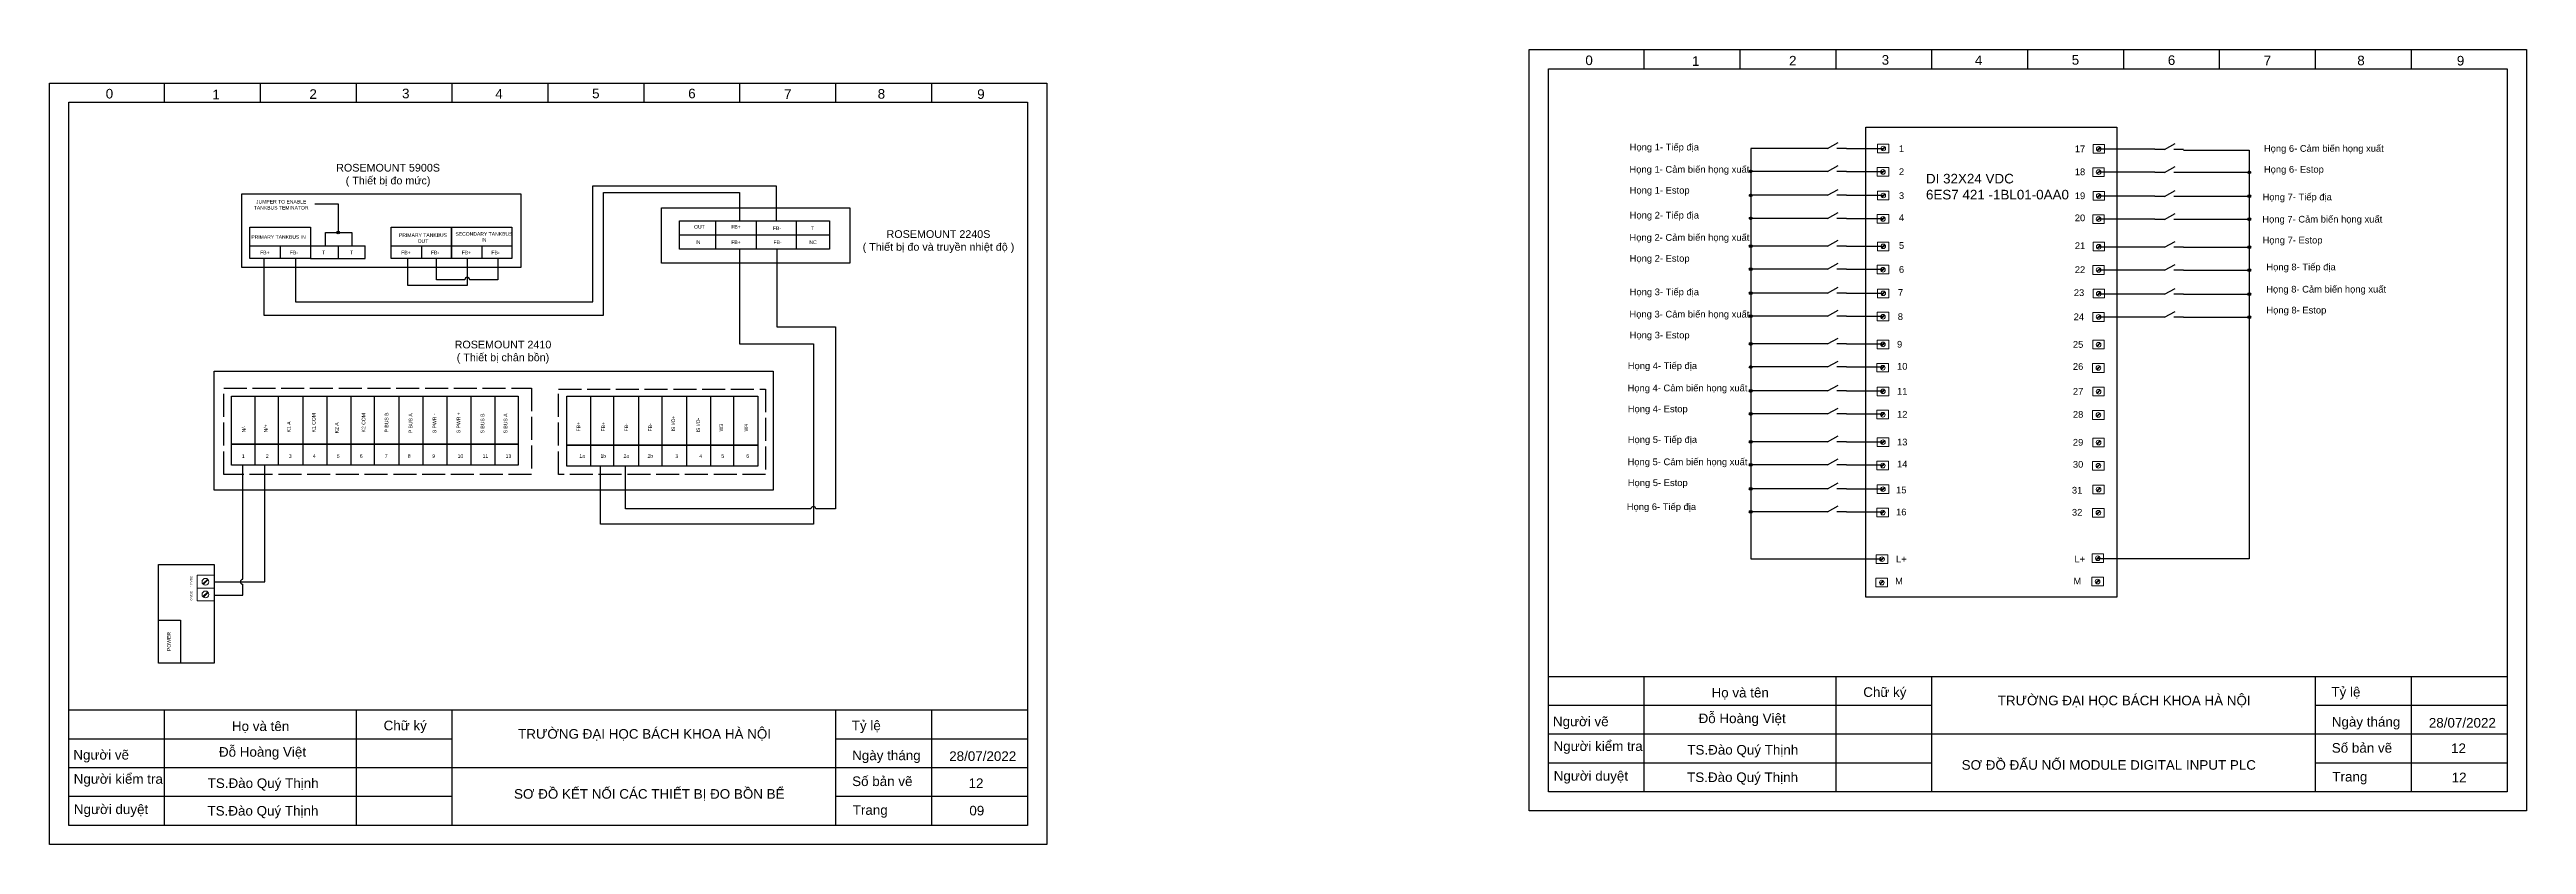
# Model space of a CAD drawing. Header units: inches. Extents: x 1923212 to 1925881, y 1073103 to 1074593.
# Drawn here: x 1924589 to 1925881, y 1073103 to 1073517 of the extents above; entities that cross this region are included whole.
import ezdxf
from ezdxf.enums import TextEntityAlignment as Align

# ---------------------------------------------------------------- set-up
doc = ezdxf.new("R2010")
doc.units = ezdxf.units.IN
doc.header["$MEASUREMENT"] = 0
doc.linetypes.add('ACAD_ISO02W100', pattern=[15, 12, -3])
doc.linetypes.add('CONTINOUS', pattern=[0])
for name, color, linetype, lineweight in [('11', 7, 'CONTINOUS', 5), ('Net chu', 240, 'Continuous', 25), ('Net gach', 7, 'ACAD_ISO02W100', 25), ('Net vien', 5, 'Continuous', 25), ('P', 250, 'Continuous', 9)]:
    doc.layers.add(name, color=color, linetype=linetype, lineweight=lineweight)
doc.layers.add('SYMS', color=7, linetype='Continuous')
doc.layers.add('YEL_14_THHN', color=2, linetype='Continuous')
doc.styles.get("Standard").update_dxf_attribs({"font": 'arial.ttf'})
doc.styles.add('WD_IEC', font='ISOCP2.shx', dxfattribs={"width": 0.9, "height": 4})

# ---------------------------------------------------------------- blocks, each defined once
blk = doc.blocks.new('WDDOT')
for radius in [0.72, 0.449, 0.223]:
    blk.add_circle((0, 0), radius)
blk = doc.blocks.new('VCR21')
for p, q in [((0, -2.5), (-3.1, 3.1)), ((0, 7.5), (0, 2.5)), ((0, -2.5), (0, -7.5))]:
    blk.add_line(p, q)
at = {"style": 'WD_IEC'}
for tag, p in [('TAG2', (-5.2, 0.8)), ('INST', (-5.2, 6.8)), ('LOC', (-5.2, 3.8)), ('DESC2', (-5.2, -9.7)), ('DESC3', (-5.2, -12.7)), ('DESC1', (-5.2, -6.7)), ('XREF', (-5.2, -3.8))]:
    blk.add_attdef(tag, text='', height=2.5, dxfattribs=at).set_placement(p, align=Align.RIGHT)
blk.add_attdef('TERM01', text='', height=2, rotation=90, dxfattribs=at).set_placement((-1, 7.5), align=Align.RIGHT)
blk.add_attdef('TERM02', (-1, -7.5), '', height=2, rotation=90, dxfattribs=at)
at = {"style": 'WD_IEC', "flags": 1}
for tag, p, height in [('X4LINK', (-2.8, 0), 0.32), ('X1LINK', (-0.5, 0), 0.32), ('X2TERM01', (0, 7.5), 0.32), ('X8TERM02', (0, -7.5), 0.32), ('CONTACT', (4, -3.5), 1), ('FAMILY', (4, -5), 1), ('COMMON', (5.2, -4.8), 1)]:
    blk.add_attdef(tag, p, '', height=height, dxfattribs=at)

msp = doc.modelspace()

# ---------------------------------------------------------------- linework, layer by layer
for p, q in [((1924727.5, 1073437), (1924739.7, 1073437)), ((1924739.7, 1073437), (1924739.7, 1073422)), ((1924733.1, 1073415), (1924733.1, 1073422)), ((1924733.1, 1073422), (1924746.8, 1073422)), ((1924746.8, 1073422), (1924746.8, 1073415)), ((1924917.7, 1073420.8), (1924995.8, 1073420.8)), ((1924936.4, 1073428.1), (1924936.4, 1073413.4)), ((1924957.7, 1073428.1), (1924957.7, 1073413.4)), ((1924978.5, 1073428.1), (1924978.5, 1073413.4)), ((1924693.7, 1073415), (1924725.2, 1073415)), ((1924693.7, 1073415), (1924725.2, 1073415)), ((1924709.5, 1073415), (1924709.5, 1073408.4)), ((1924709.5, 1073415), (1924709.5, 1073408.4)), ((1924725.2, 1073415), (1924753.8, 1073415)), ((1924725.2, 1073408.4), (1924753.8, 1073408.4)), ((1924739.7, 1073415), (1924739.7, 1073408.4)), ((1924753.8, 1073408.4), (1924753.8, 1073415)), ((1924767.4, 1073415), (1924798.8, 1073415)), ((1924783.1, 1073415), (1924783.1, 1073408.4)), ((1924798.8, 1073415), (1924830.3, 1073415)), ((1924814.6, 1073415), (1924814.6, 1073408.4)), ((1924696.5, 1073300.7), (1924696.5, 1073336.7)), ((1924708.5, 1073300.7), (1924708.5, 1073336.7)), ((1924721.5, 1073300.7), (1924721.5, 1073336.7)), ((1924734, 1073300.7), (1924734, 1073336.7)), ((1924746.5, 1073300.7), (1924746.5, 1073336.7)), ((1924758.7, 1073300.7), (1924758.7, 1073336.7)), ((1924771.5, 1073300.7), (1924771.5, 1073336.7)), ((1924784, 1073300.7), (1924784, 1073336.7)), ((1924796.5, 1073300.7), (1924796.5, 1073336.7)), ((1924809, 1073300.7), (1924809, 1073336.7)), ((1924821.5, 1073300.7), (1924821.5, 1073336.7)), ((1924871.5, 1073300.2), (1924871.5, 1073336.7)), ((1924883.5, 1073300.2), (1924883.5, 1073336.7)), ((1924896.5, 1073300.2), (1924896.5, 1073336.7)), ((1924908.7, 1073300.2), (1924908.7, 1073336.7)), ((1924921.5, 1073300.2), (1924921.5, 1073336.7)), ((1924934, 1073300.2), (1924934, 1073336.7)), ((1924946, 1073300.2), (1924946, 1073336.7)), ((1924646, 1073219.9), (1924646, 1073219.9)), ((1924646, 1073219.9), (1924657.5, 1073219.9)), ((1924657.5, 1073219.9), (1924657.5, 1073197.4))]:
    msp.add_line(p, q)
for points in [[(1925536.2, 1073476.9), (1925667.2, 1073476.9), (1925667.2, 1073231.9), (1925536.2, 1073231.9)], [(1924689.5, 1073442.2), (1924835, 1073442.2), (1924835, 1073403.7), (1924689.5, 1073403.7)], [(1924908.3, 1073434.8), (1925006.5, 1073434.8), (1925006.5, 1073406.1), (1924908.3, 1073406.1)], [(1924693.7, 1073424.8), (1924725.2, 1073424.8), (1924725.2, 1073408.4), (1924693.7, 1073408.4)], [(1924693.7, 1073424.8), (1924725.2, 1073424.8), (1924725.2, 1073408.4), (1924693.7, 1073408.4)], [(1924767.4, 1073424.8), (1924798.8, 1073424.8), (1924798.8, 1073408.4), (1924767.4, 1073408.4)], [(1924798.8, 1073424.8), (1924830.3, 1073424.8), (1924830.3, 1073408.4), (1924798.8, 1073408.4)], [(1924917.7, 1073428.1), (1924995.8, 1073428.1), (1924995.8, 1073413.4), (1924917.7, 1073413.4)], [(1924675, 1073349.7), (1924966.5, 1073349.7), (1924966.5, 1073287.7), (1924675, 1073287.7)], [(1924684, 1073336.7), (1924833.5, 1073336.7), (1924833.5, 1073311.7), (1924684, 1073311.7)], [(1924859, 1073336.7), (1924958.5, 1073336.7), (1924958.5, 1073311.2), (1924859, 1073311.2)], [(1924684, 1073311.7), (1924833.5, 1073311.7), (1924833.5, 1073300.7), (1924684, 1073300.7)], [(1924859, 1073311.2), (1924958.5, 1073311.2), (1924958.5, 1073300.2), (1924859, 1073300.2)], [(1924646, 1073248.9), (1924675, 1073248.9), (1924675, 1073197.4), (1924646, 1073197.4)]]:
    msp.add_lwpolyline(points, close=True)
at = {"layer": '11', "linetype": 'Continuous'}
for points in [[(1925548.3, 1073468), (1925548.3, 1073463.5), (1925542.3, 1073463.5), (1925542.3, 1073468)], [(1925660.7, 1073467.9), (1925660.7, 1073463.4), (1925654.7, 1073463.4), (1925654.7, 1073467.9)], [(1925548.2, 1073455.9), (1925548.2, 1073451.4), (1925542.2, 1073451.4), (1925542.2, 1073455.9)], [(1925660.6, 1073455.8), (1925660.6, 1073451.2), (1925654.6, 1073451.2), (1925654.6, 1073455.8)], [(1925548.3, 1073443.5), (1925548.3, 1073439), (1925542.3, 1073439), (1925542.3, 1073443.5)], [(1925660.7, 1073443.4), (1925660.7, 1073438.9), (1925654.7, 1073438.9), (1925654.7, 1073443.4)], [(1925548.2, 1073431.4), (1925548.2, 1073426.9), (1925542.2, 1073426.9), (1925542.2, 1073431.4)], [(1925660.6, 1073431.3), (1925660.6, 1073426.7), (1925654.6, 1073426.7), (1925654.6, 1073431.3)], [(1925548.3, 1073417), (1925548.3, 1073412.5), (1925542.3, 1073412.5), (1925542.3, 1073417)], [(1925660.7, 1073416.9), (1925660.7, 1073412.4), (1925654.7, 1073412.4), (1925654.7, 1073416.9)], [(1925548.2, 1073404.9), (1925548.2, 1073400.4), (1925542.2, 1073400.4), (1925542.2, 1073404.9)], [(1925660.6, 1073404.8), (1925660.6, 1073400.2), (1925654.6, 1073400.2), (1925654.6, 1073404.8)], [(1925548.3, 1073392.5), (1925548.3, 1073388), (1925542.3, 1073388), (1925542.3, 1073392.5)], [(1925660.7, 1073392.4), (1925660.7, 1073387.9), (1925654.7, 1073387.9), (1925654.7, 1073392.4)], [(1925548.2, 1073380.4), (1925548.2, 1073375.9), (1925542.2, 1073375.9), (1925542.2, 1073380.4)], [(1925660.6, 1073380.3), (1925660.6, 1073375.7), (1925654.6, 1073375.7), (1925654.6, 1073380.3)], [(1925548.2, 1073365.9), (1925548.2, 1073361.4), (1925542.2, 1073361.4), (1925542.2, 1073365.9)], [(1925660.6, 1073365.8), (1925660.6, 1073361.3), (1925654.6, 1073361.3), (1925654.6, 1073365.8)], [(1925548.1, 1073353.8), (1925548.1, 1073349.3), (1925542, 1073349.3), (1925542, 1073353.8)], [(1925660.5, 1073353.7), (1925660.5, 1073349.1), (1925654.4, 1073349.1), (1925654.4, 1073353.7)], [(1925548.2, 1073341.4), (1925548.2, 1073336.9), (1925542.2, 1073336.9), (1925542.2, 1073341.4)], [(1925660.6, 1073341.3), (1925660.6, 1073336.8), (1925654.6, 1073336.8), (1925654.6, 1073341.3)], [(1925548.1, 1073329.3), (1925548.1, 1073324.8), (1925542, 1073324.8), (1925542, 1073329.3)], [(1925660.5, 1073329.2), (1925660.5, 1073324.6), (1925654.4, 1073324.6), (1925654.4, 1073329.2)], [(1925548.2, 1073314.9), (1925548.2, 1073310.4), (1925542.2, 1073310.4), (1925542.2, 1073314.9)], [(1925660.6, 1073314.8), (1925660.6, 1073310.3), (1925654.6, 1073310.3), (1925654.6, 1073314.8)], [(1925548.1, 1073302.8), (1925548.1, 1073298.3), (1925542, 1073298.3), (1925542, 1073302.8)], [(1925660.5, 1073302.7), (1925660.5, 1073298.1), (1925654.4, 1073298.1), (1925654.4, 1073302.7)], [(1925548.2, 1073290.4), (1925548.2, 1073285.9), (1925542.2, 1073285.9), (1925542.2, 1073290.4)], [(1925660.6, 1073290.3), (1925660.6, 1073285.8), (1925654.6, 1073285.8), (1925654.6, 1073290.3)], [(1925548.1, 1073278.3), (1925548.1, 1073273.8), (1925542, 1073273.8), (1925542, 1073278.3)], [(1925660.5, 1073278.2), (1925660.5, 1073273.6), (1925654.4, 1073273.6), (1925654.4, 1073278.2)], [(1925547.7, 1073253.9), (1925547.7, 1073249.4), (1925541.7, 1073249.4), (1925541.7, 1073253.9)], [(1925660.2, 1073254.4), (1925660.2, 1073249.9), (1925654.2, 1073249.9), (1925654.2, 1073254.4)], [(1924675, 1073243.3), (1924675, 1073236.6), (1924666.1, 1073236.6), (1924666.1, 1073243.3)], [(1925547.6, 1073241.8), (1925547.6, 1073237.3), (1925541.5, 1073237.3), (1925541.5, 1073241.8)], [(1925660.1, 1073242.3), (1925660.1, 1073237.8), (1925654, 1073237.8), (1925654, 1073242.3)], [(1924675, 1073236.6), (1924675, 1073229.9), (1924666.1, 1073229.9), (1924666.1, 1073236.6)]]:
    msp.add_lwpolyline(points, close=True, dxfattribs=at)
at = {"layer": 'Net gach'}
for points in [[(1924680, 1073340.9), (1924840.5, 1073340.9), (1924840.5, 1073295.9), (1924680, 1073295.9)], [(1924854.5, 1073340.4), (1924962.5, 1073340.4), (1924962.5, 1073295.9), (1924854.5, 1073295.9)]]:
    msp.add_lwpolyline(points, close=True, dxfattribs=at)
at = {"layer": 'Net vien'}
for p, q in [((1925420.7, 1073507.4), (1925420.7, 1073517.4)), ((1925470.7, 1073507.4), (1925470.7, 1073517.4)), ((1925520.7, 1073507.4), (1925520.7, 1073517.4)), ((1925570.7, 1073507.4), (1925570.7, 1073517.4)), ((1925620.7, 1073507.4), (1925620.7, 1073517.4)), ((1925670.7, 1073507.4), (1925670.7, 1073517.4)), ((1925720.7, 1073507.4), (1925720.7, 1073517.4)), ((1925770.7, 1073507.4), (1925770.7, 1073517.4)), ((1925770.7, 1073507.4), (1925770.7, 1073517.4)), ((1925770.7, 1073507.4), (1925770.7, 1073517.4)), ((1925770.7, 1073507.4), (1925770.7, 1073517.4)), ((1925770.7, 1073507.4), (1925770.7, 1073517.4)), ((1925770.7, 1073507.4), (1925770.7, 1073517.4)), ((1925770.7, 1073507.4), (1925770.7, 1073517.4)), ((1925770.7, 1073507.4), (1925770.7, 1073517.4)), ((1925820.7, 1073507.4), (1925820.7, 1073517.4)), ((1924649.2, 1073489.9), (1924649.2, 1073499.9)), ((1924699.2, 1073489.9), (1924699.2, 1073499.9)), ((1924749.2, 1073489.9), (1924749.2, 1073499.9)), ((1924799.2, 1073489.9), (1924799.2, 1073499.9)), ((1924849.2, 1073489.9), (1924849.2, 1073499.9)), ((1924899.2, 1073489.9), (1924899.2, 1073499.9)), ((1924949.2, 1073489.9), (1924949.2, 1073499.9)), ((1924999.2, 1073489.9), (1924999.2, 1073499.9)), ((1924999.2, 1073489.9), (1924999.2, 1073499.9)), ((1924999.2, 1073489.9), (1924999.2, 1073499.9)), ((1924999.2, 1073489.9), (1924999.2, 1073499.9)), ((1924999.2, 1073489.9), (1924999.2, 1073499.9)), ((1924999.2, 1073489.9), (1924999.2, 1073499.9)), ((1924999.2, 1073489.9), (1924999.2, 1073499.9)), ((1924999.2, 1073489.9), (1924999.2, 1073499.9)), ((1925049.2, 1073489.9), (1925049.2, 1073499.9)), ((1925370.7, 1073130.4), (1925370.7, 1073507.4)), ((1925370.7, 1073507.4), (1925870.7, 1073507.4)), ((1925870.7, 1073507.4), (1925870.7, 1073130.4)), ((1924599.2, 1073112.9), (1924599.2, 1073489.9)), ((1924599.2, 1073489.9), (1925099.2, 1073489.9)), ((1925099.2, 1073489.9), (1925099.2, 1073112.9)), ((1925870.7, 1073190.4), (1925370.7, 1073190.4)), ((1925420.7, 1073130.4), (1925420.7, 1073190.4)), ((1925520.7, 1073130.4), (1925520.7, 1073190.4)), ((1925570.7, 1073130.4), (1925570.7, 1073190.4)), ((1925770.7, 1073130.4), (1925770.7, 1073190.4)), ((1925820.7, 1073130.4), (1925820.7, 1073190.4)), ((1925570.7, 1073175.4), (1925370.7, 1073175.4)), ((1925870.7, 1073175.4), (1925770.7, 1073175.4)), ((1925099.2, 1073172.9), (1924599.2, 1073172.9)), ((1924649.2, 1073112.9), (1924649.2, 1073172.9)), ((1924749.2, 1073112.9), (1924749.2, 1073172.9)), ((1924799.2, 1073112.9), (1924799.2, 1073172.9)), ((1924999.2, 1073112.9), (1924999.2, 1073172.9)), ((1925049.2, 1073112.9), (1925049.2, 1073172.9)), ((1924799.2, 1073157.9), (1924599.2, 1073157.9)), ((1925099.2, 1073157.9), (1924999.2, 1073157.9)), ((1925870.7, 1073160.4), (1925370.7, 1073160.4)), ((1925099.2, 1073142.9), (1924599.2, 1073142.9)), ((1925570.7, 1073145.4), (1925370.7, 1073145.4)), ((1925870.7, 1073145.4), (1925770.7, 1073145.4)), ((1924799.2, 1073127.9), (1924599.2, 1073127.9)), ((1925099.2, 1073127.9), (1924999.2, 1073127.9)), ((1925870.7, 1073130.4), (1925370.7, 1073130.4)), ((1925870.7, 1073130.4), (1925370.7, 1073130.4)), ((1925099.2, 1073112.9), (1924599.2, 1073112.9)), ((1925099.2, 1073112.9), (1924599.2, 1073112.9))]:
    msp.add_line(p, q, dxfattribs=at)
for points in [[(1925360.7, 1073120.4), (1925360.7, 1073517.4), (1925880.7, 1073517.4), (1925880.7, 1073120.4), (1925360.7, 1073120.4)], [(1924589.2, 1073102.9), (1924589.2, 1073499.9), (1925109.2, 1073499.9), (1925109.2, 1073102.9), (1924589.2, 1073102.9)]]:
    msp.add_lwpolyline(points, close=True, dxfattribs=at)
at = {"layer": 'P', "color": 0, "linetype": 'Continuous'}
for points in [[(1925546.1, 1073466.7), (1925544.4, 1073465)], [(1925544.6, 1073464.8), (1925546.3, 1073466.5)], [(1925658.5, 1073466.6), (1925656.8, 1073464.9)], [(1925657, 1073464.7), (1925658.7, 1073466.4)], [(1925545.9, 1073454.6), (1925544.2, 1073452.9)], [(1925544.4, 1073452.7), (1925546.1, 1073454.4)], [(1925658.4, 1073454.4), (1925656.7, 1073452.7)], [(1925656.8, 1073452.6), (1925658.5, 1073454.3)], [(1925546.1, 1073442.2), (1925544.4, 1073440.5)], [(1925544.6, 1073440.3), (1925546.3, 1073442)], [(1925658.5, 1073442.1), (1925656.8, 1073440.4)], [(1925657, 1073440.2), (1925658.7, 1073441.9)], [(1925545.9, 1073430.1), (1925544.2, 1073428.4)], [(1925544.4, 1073428.2), (1925546.1, 1073429.9)], [(1925658.4, 1073429.9), (1925656.7, 1073428.2)], [(1925656.8, 1073428.1), (1925658.5, 1073429.8)], [(1925546.1, 1073415.7), (1925544.4, 1073414)], [(1925544.6, 1073413.8), (1925546.3, 1073415.5)], [(1925658.5, 1073415.6), (1925656.8, 1073413.9)], [(1925657, 1073413.7), (1925658.7, 1073415.4)], [(1925545.9, 1073403.6), (1925544.2, 1073401.9)], [(1925544.4, 1073401.7), (1925546.1, 1073403.4)], [(1925658.4, 1073403.4), (1925656.7, 1073401.7)], [(1925656.8, 1073401.6), (1925658.5, 1073403.3)], [(1925546.1, 1073391.2), (1925544.4, 1073389.5)], [(1925544.6, 1073389.3), (1925546.3, 1073391)], [(1925658.5, 1073391.1), (1925656.8, 1073389.4)], [(1925657, 1073389.2), (1925658.7, 1073390.9)], [(1925545.9, 1073379.1), (1925544.2, 1073377.4)], [(1925544.4, 1073377.2), (1925546.1, 1073378.9)], [(1925658.4, 1073378.9), (1925656.7, 1073377.2)], [(1925656.8, 1073377.1), (1925658.5, 1073378.8)], [(1925545.9, 1073364.6), (1925544.2, 1073362.9)], [(1925544.4, 1073362.7), (1925546.1, 1073364.4)], [(1925658.4, 1073364.5), (1925656.7, 1073362.8)], [(1925656.8, 1073362.6), (1925658.5, 1073364.3)], [(1925545.8, 1073352.5), (1925544.1, 1073350.8)], [(1925544.3, 1073350.6), (1925546, 1073352.3)], [(1925658.2, 1073352.3), (1925656.5, 1073350.6)], [(1925656.7, 1073350.5), (1925658.4, 1073352.2)], [(1925545.9, 1073340.1), (1925544.2, 1073338.4)], [(1925544.4, 1073338.2), (1925546.1, 1073339.9)], [(1925658.4, 1073340), (1925656.7, 1073338.3)], [(1925656.8, 1073338.1), (1925658.5, 1073339.8)], [(1925545.8, 1073328), (1925544.1, 1073326.3)], [(1925544.3, 1073326.1), (1925546, 1073327.8)], [(1925658.2, 1073327.8), (1925656.5, 1073326.1)], [(1925656.7, 1073326), (1925658.4, 1073327.7)], [(1925545.9, 1073313.6), (1925544.2, 1073311.9)], [(1925544.4, 1073311.7), (1925546.1, 1073313.4)], [(1925658.4, 1073313.5), (1925656.7, 1073311.8)], [(1925656.8, 1073311.6), (1925658.5, 1073313.3)], [(1925545.8, 1073301.5), (1925544.1, 1073299.8)], [(1925544.3, 1073299.6), (1925546, 1073301.3)], [(1925658.2, 1073301.3), (1925656.5, 1073299.6)], [(1925656.7, 1073299.5), (1925658.4, 1073301.2)], [(1925545.9, 1073289.1), (1925544.2, 1073287.4)], [(1925544.4, 1073287.2), (1925546.1, 1073288.9)], [(1925658.4, 1073289), (1925656.7, 1073287.3)], [(1925656.8, 1073287.1), (1925658.5, 1073288.8)], [(1925545.8, 1073277), (1925544.1, 1073275.3)], [(1925544.3, 1073275.1), (1925546, 1073276.8)], [(1925658.2, 1073276.8), (1925656.5, 1073275.1)], [(1925656.7, 1073275), (1925658.4, 1073276.7)], [(1925657.9, 1073253.1), (1925656.2, 1073251.4)], [(1925656.4, 1073251.2), (1925658.1, 1073252.9)], [(1924671.7, 1073241.3), (1924669.2, 1073238.8)], [(1924669.4, 1073238.6), (1924671.9, 1073241.1)], [(1925545.3, 1073240.5), (1925543.6, 1073238.8)], [(1925545.4, 1073252.6), (1925543.7, 1073250.9)], [(1925543.8, 1073238.6), (1925545.5, 1073240.3)], [(1925543.9, 1073250.7), (1925545.6, 1073252.4)], [(1925657.8, 1073241), (1925656.1, 1073239.3)], [(1925656.3, 1073239.1), (1925658, 1073240.8)], [(1924671.7, 1073234.7), (1924669.2, 1073232.2)], [(1924669.4, 1073231.9), (1924671.9, 1073234.4)]]:
    msp.add_lwpolyline(points, dxfattribs=at)
for centre, radius in [((1925545.3, 1073465.8), 1.21), ((1925657.7, 1073465.6), 1.21), ((1925545.2, 1073453.6), 1.21), ((1925657.6, 1073453.5), 1.21), ((1925545.3, 1073441.3), 1.21), ((1925657.7, 1073441.1), 1.21), ((1925545.2, 1073429.1), 1.21), ((1925657.6, 1073429), 1.21), ((1925545.3, 1073414.8), 1.21), ((1925657.7, 1073414.6), 1.21), ((1925545.2, 1073402.6), 1.21), ((1925657.6, 1073402.5), 1.21), ((1925545.3, 1073390.3), 1.21), ((1925657.7, 1073390.1), 1.21), ((1925545.2, 1073378.1), 1.21), ((1925657.6, 1073378), 1.21), ((1925545.2, 1073363.7), 1.21), ((1925657.6, 1073363.5), 1.21), ((1925545.1, 1073351.5), 1.21), ((1925657.5, 1073351.4), 1.21), ((1925545.2, 1073339.2), 1.21), ((1925657.6, 1073339), 1.21), ((1925545.1, 1073327), 1.21), ((1925657.5, 1073326.9), 1.21), ((1925545.2, 1073312.7), 1.21), ((1925657.6, 1073312.5), 1.21), ((1925545.1, 1073300.5), 1.21), ((1925657.5, 1073300.4), 1.21), ((1925545.2, 1073288.2), 1.21), ((1925657.6, 1073288), 1.21), ((1925545.1, 1073276), 1.21), ((1925657.5, 1073275.9), 1.21), ((1925544.7, 1073251.7), 1.21), ((1925657.2, 1073252.2), 1.21), ((1924670.5, 1073239.9), 1.78), ((1925544.6, 1073239.5), 1.21), ((1925657.1, 1073240), 1.21), ((1924670.5, 1073233.3), 1.78)]:
    msp.add_circle(centre, radius, dxfattribs=at)
at = {"layer": 'YEL_14_THHN'}
for p, q in [((1925511.2, 1073465.9), (1925476.2, 1073465.9)), ((1925476.2, 1073465.9), (1925476.2, 1073251.9)), ((1925526.2, 1073465.9), (1925545.2, 1073465.9)), ((1925686.9, 1073465.4), (1925657.7, 1073465.4)), ((1925701.9, 1073464.9), (1925736.2, 1073464.9)), ((1925736.2, 1073464.9), (1925736.2, 1073251.9)), ((1924872.5, 1073385.9), (1924872.5, 1073446.4)), ((1924872.5, 1073446.4), (1924968, 1073446.4)), ((1924968, 1073446.4), (1924968, 1073427.9)), ((1925511.2, 1073453.9), (1925476.2, 1073453.9)), ((1925526.2, 1073453.9), (1925545.2, 1073453.9)), ((1925686.9, 1073453.4), (1925657.7, 1073453.4)), ((1925701.9, 1073453.4), (1925736.2, 1073453.4)), ((1924878, 1073378.9), (1924878, 1073442.9)), ((1924878, 1073442.9), (1924949, 1073442.9)), ((1924949, 1073442.9), (1924949, 1073427.9)), ((1925511.2, 1073441.4), (1925476.2, 1073441.4)), ((1925526.2, 1073441.4), (1925545.2, 1073441.4)), ((1925686.9, 1073440.9), (1925657.7, 1073440.9)), ((1925701.9, 1073440.9), (1925736.2, 1073440.9)), ((1925511.2, 1073429.4), (1925476.2, 1073429.4)), ((1925526.2, 1073429.4), (1925545.2, 1073429.4)), ((1925686.9, 1073428.9), (1925657.7, 1073428.9)), ((1925701.9, 1073428.9), (1925736.2, 1073428.9)), ((1924701, 1073408.4), (1924701, 1073378.9)), ((1924717.5, 1073408.4), (1924717.5, 1073385.9)), ((1924776, 1073394.4), (1924776, 1073408.4)), ((1924791, 1073397.4), (1924791, 1073408.4)), ((1924807, 1073408.4), (1924807, 1073394.4)), ((1924823, 1073408.4), (1924823, 1073397.4)), ((1924949, 1073413.4), (1924949, 1073363.9)), ((1924968.5, 1073413.4), (1924968.5, 1073372.9)), ((1925511.2, 1073414.9), (1925476.2, 1073414.9)), ((1925526.2, 1073414.9), (1925545.2, 1073414.9)), ((1925686.9, 1073414.4), (1925657.7, 1073414.4)), ((1925701.9, 1073414.4), (1925736.2, 1073414.4)), ((1924805.7, 1073397.4), (1924791, 1073397.4)), ((1924823, 1073397.4), (1924808.2, 1073397.4)), ((1925511.2, 1073402.9), (1925476.2, 1073402.9)), ((1925526.2, 1073402.9), (1925545.2, 1073402.9)), ((1925686.9, 1073402.4), (1925657.7, 1073402.4)), ((1925701.9, 1073402.4), (1925736.2, 1073402.4)), ((1924717.5, 1073385.9), (1924872.5, 1073385.9)), ((1924807, 1073394.4), (1924776, 1073394.4)), ((1925511.2, 1073390.4), (1925476.2, 1073390.4)), ((1925526.2, 1073390.4), (1925545.2, 1073390.4)), ((1925686.9, 1073389.9), (1925657.7, 1073389.9)), ((1925701.9, 1073389.9), (1925736.2, 1073389.9)), ((1924701, 1073378.9), (1924878, 1073378.9)), ((1924968.5, 1073372.9), (1924999, 1073372.9)), ((1924999, 1073372.9), (1924999, 1073277.9)), ((1925511.2, 1073378.4), (1925476.2, 1073378.4)), ((1925526.2, 1073378.4), (1925545.2, 1073378.4)), ((1925686.9, 1073377.9), (1925657.7, 1073377.9)), ((1925701.9, 1073377.9), (1925736.2, 1073377.9)), ((1924949, 1073363.9), (1924987.5, 1073363.9)), ((1924987.5, 1073363.9), (1924987.5, 1073269.9)), ((1925511.2, 1073363.9), (1925476.2, 1073363.9)), ((1925526.2, 1073363.9), (1925545.2, 1073363.9)), ((1925511.2, 1073351.9), (1925476.2, 1073351.9)), ((1925526.2, 1073351.9), (1925545.2, 1073351.9)), ((1925511.2, 1073339.4), (1925476.2, 1073339.4)), ((1925526.2, 1073339.4), (1925545.2, 1073339.4)), ((1925511.2, 1073327.4), (1925476.2, 1073327.4)), ((1925526.2, 1073327.4), (1925545.2, 1073327.4)), ((1925511.2, 1073312.9), (1925476.2, 1073312.9)), ((1925526.2, 1073312.9), (1925545.2, 1073312.9)), ((1924690, 1073241.2), (1924690, 1073300.9)), ((1924701.5, 1073239.9), (1924701.5, 1073300.9)), ((1924876.5, 1073269.9), (1924876.5, 1073299.9)), ((1924889.5, 1073277.9), (1924889.5, 1073299.9)), ((1925511.2, 1073300.9), (1925476.2, 1073300.9)), ((1925526.2, 1073300.9), (1925545.2, 1073300.9)), ((1925511.2, 1073288.4), (1925476.2, 1073288.4)), ((1925526.2, 1073288.4), (1925545.2, 1073288.4)), ((1924987.5, 1073269.9), (1924876.5, 1073269.9)), ((1924986.2, 1073277.9), (1924889.5, 1073277.9)), ((1924999, 1073277.9), (1924988.7, 1073277.9)), ((1925511.2, 1073276.4), (1925476.2, 1073276.4)), ((1925526.2, 1073276.4), (1925545.2, 1073276.4)), ((1924675, 1073239.9), (1924701.5, 1073239.9)), ((1925476.2, 1073251.9), (1925544.7, 1073251.9)), ((1925736.2, 1073251.9), (1925657.2, 1073251.9)), ((1924675, 1073232.9), (1924690, 1073232.9)), ((1924690, 1073232.9), (1924690, 1073238.7))]:
    msp.add_line(p, q, dxfattribs=at)
for centre, start, end in [((1924807, 1073397.4), 0, 180), ((1924987.5, 1073277.9), 0, 180), ((1924690, 1073239.9), 90, 270)]:
    msp.add_arc(centre, 1.27, start, end, dxfattribs=at)

# ---------------------------------------------------------------- block references
at = {"layer": 'SYMS', "rotation": 270}
for p in [(1925518.7, 1073465.9), (1925694.4, 1073465.3), (1925518.7, 1073453.9), (1925694.4, 1073453.3), (1925518.7, 1073441.4), (1925694.4, 1073440.8), (1925518.7, 1073429.4), (1925694.4, 1073428.8), (1925518.7, 1073414.9), (1925694.4, 1073414.3), (1925518.7, 1073402.9), (1925694.4, 1073402.3), (1925518.7, 1073390.4), (1925694.4, 1073389.8), (1925518.7, 1073378.4), (1925694.4, 1073377.8), (1925518.7, 1073363.9), (1925518.7, 1073351.9), (1925518.7, 1073339.4), (1925518.7, 1073327.4), (1925518.7, 1073312.9), (1925518.7, 1073300.9), (1925518.7, 1073288.4), (1925518.7, 1073276.4)]:
    msp.add_blockref('VCR21', p, dxfattribs=at)
at = {"layer": 'SYMS'}
for p in [(1925476.2, 1073453.9), (1925736.2, 1073453.4), (1925476.2, 1073441.4), (1925736.2, 1073440.9), (1925476.2, 1073429.4), (1925736.2, 1073428.9), (1925476.2, 1073414.9), (1925736.2, 1073414.4), (1925476.2, 1073402.9), (1925736.2, 1073402.4), (1925476.2, 1073390.4), (1925736.2, 1073389.9), (1925476.2, 1073378.4), (1925736.2, 1073377.9), (1925476.2, 1073363.9), (1925476.2, 1073351.9), (1925476.2, 1073339.4), (1925476.2, 1073327.4), (1925476.2, 1073312.9), (1925476.2, 1073300.9), (1925476.2, 1073288.4), (1925476.2, 1073276.4)]:
    msp.add_blockref('WDDOT', p, dxfattribs=at)
at = {"layer": 'SYMS', "xscale": 0.9383440772889546, "yscale": 0.9383440772889546, "zscale": 0.9383440772889546}
msp.add_blockref('WDDOT', (1924739.7, 1073422), dxfattribs=at)

# ---------------------------------------------------------------- texts
at = {"color": 150, "attachment_point": 1}
for s, width, gutter_width, heights, insert, char_height in [('Họng 1- Tiếp địa', 48.258, 25, [0], (1925413.1, 1073468.3), 3.5), ('Họng 6- Cảm biến họng xuất', 67.87, 25, [0], (1925743.8, 1073467.6), 3.5), ('\\pxqc;ROSEMOUNT 5900S \\P( Thiết bị đo mức)', 54.057, 23.5, [0], (1924738.7, 1073457.8), 4.008), ('Họng 1- Cảm biến họng xuất', 66.06, 25, [0], (1925413, 1073456.7), 3.5), ('Họng 6- Estop', 48.258, 25, [0], (1925743.8, 1073456.7), 3.5), ('\\pxqc;JUMPER TO ENABLE TANKBUS TEMINATOR', 34.142, 23.5, [0], (1924692.9, 1073439), 1.877), ('Họng 1- Estop', 48.258, 25, [0], (1925413.1, 1073445.8), 3.5), ('Họng 7- Tiếp địa', 48.258, 25, [0], (1925743.1, 1073442.3), 3.5), ('PRIMARY TANKBUS IN', 29.997, 23.5, [0], (1924694.4, 1073420.6), 1.877), ('PRIMARY TANKBUS IN', 29.997, 23.5, [0], (1924694.4, 1073420.6), 1.877), ('\\pxqc;PRIMARY TANKBUS OUT', 28.854, 23.5, [0], (1924769.5, 1073421.6), 1.877), ('\\pxqc;SECONDARY TANKBUS IN', 29.997, 23.5, [5.05], (1924800.7, 1073422.2), 1.877), ('OUT', 6.107, 23.5, [0], (1924925.3, 1073425.9), 1.88), ('FB+', 6.107, 23.5, [0], (1924944.7, 1073425.9), 1.88), ('FB-', 6.107, 23.5, [0], (1924966.4, 1073425.2), 1.88), ('T', 6.107, 23.5, [0], (1924986.2, 1073425.2), 1.88), ('\\pxqc;ROSEMOUNT 2240S \\P( Thiết bị đo và truyền nhiệt độ )', 79.014, 23.5, [0], (1925013.2, 1073423.2), 4.008), ('Họng 2- Cảm biến họng xuất', 63.775, 25, [0], (1925413, 1073421.2), 3.5), ('Họng 2- Tiếp địa', 48.258, 25, [0], (1925413.1, 1073432.8), 3.5), ('Họng 7- Cảm biến họng xuất', 63.977, 25, [0], (1925743, 1073430.7), 3.5), ('FB+', 6.107, 23.5, [0], (1924699, 1073412.5), 1.88), ('FB+', 6.107, 23.5, [0], (1924699, 1073412.5), 1.88), ('FB-', 6.107, 23.5, [0], (1924714.5, 1073412.5), 1.88), ('FB-', 6.107, 23.5, [0], (1924714.5, 1073412.5), 1.88), ('T', 6.107, 23.5, [0], (1924731.3, 1073412.5), 1.88), ('T', 6.107, 23.5, [0], (1924745.9, 1073412.5), 1.88), ('FB+', 6.107, 23.5, [0], (1924772.6, 1073412.5), 1.88), ('FB-', 6.107, 23.5, [0], (1924788.1, 1073412.5), 1.88), ('FB+', 6.107, 23.5, [0], (1924804.1, 1073412.5), 1.88), ('FB-', 6.107, 23.5, [0], (1924819.6, 1073412.5), 1.88), ('IN', 6.107, 23.5, [0], (1924926, 1073417.9), 1.88), ('FB+', 6.107, 23.5, [0], (1924944.7, 1073417.9), 1.88), ('FB-', 6.107, 23.5, [0], (1924966.7, 1073417.9), 1.88), ('NC', 6.107, 23.5, [0], (1924985.4, 1073417.9), 1.88), ('Họng 2- Estop', 48.258, 25, [0], (1925413.1, 1073410.3), 3.5), ('Họng 7- Estop', 48.258, 25, [0], (1925743.1, 1073419.8), 3.5), ('Họng 8- Tiếp địa', 48.258, 25, [0], (1925745.1, 1073405.8), 3.5), ('Họng 3- Tiếp địa', 48.258, 25, [0], (1925413.1, 1073392.8), 3.5), ('Họng 8- Cảm biến họng xuất', 68.966, 25, [0], (1925745, 1073394.2), 3.5), ('Họng 8- Estop', 48.258, 25, [0], (1925745.1, 1073383.3), 3.5), ('Họng 3- Cảm biến họng xuất', 63.239, 25, [0], (1925413, 1073381.2), 3.5), ('Họng 3- Estop', 48.258, 25, [0], (1925413.1, 1073370.3), 3.5), ('\\pxqc;ROSEMOUNT 2410 \\P( Thiết bị chân bồn)', 55.474, 23.5, [0], (1924797.9, 1073365.6), 4.008), ('Họng 4- Tiếp địa', 48.258, 25, [0], (1925412.1, 1073354.3), 3.5), ('Họng 4- Cảm biến họng xuất', 66.768, 25, [0], (1925412, 1073342.7), 3.5), ('Họng 4- Estop', 48.258, 25, [0], (1925412.1, 1073331.8), 3.5), ('1', 6.107, 23.5, [0], (1924689.5, 1073306.4), 1.88), ('2', 6.107, 23.5, [0], (1924702, 1073306.4), 1.88), ('3', 6.107, 23.5, [0], (1924714, 1073306.4), 1.88), ('4', 6.107, 23.5, [0], (1924726.5, 1073306.4), 1.88), ('5', 6.107, 23.5, [0], (1924739, 1073306.4), 1.88), ('6', 6.107, 23.5, [0], (1924751, 1073306.4), 1.88), ('7', 6.107, 23.5, [0], (1924764, 1073306.4), 1.88), ('8', 6.107, 23.5, [0], (1924776, 1073306.4), 1.88), ('9', 6.107, 23.5, [0], (1924788.8, 1073306.4), 1.88), ('10', 6.107, 23.5, [0], (1924802, 1073306.4), 1.88), ('11', 6.107, 23.5, [0], (1924815, 1073306.4), 1.88), ('13', 6.107, 23.5, [0], (1924827, 1073306.4), 1.88), ('1a', 6.107, 23.5, [0], (1924865.5, 1073306.4), 1.88), ('1b', 6.107, 23.5, [0], (1924876.5, 1073306.4), 1.88), ('2a', 6.107, 23.5, [0], (1924888.5, 1073306.4), 1.88), ('2b', 6.107, 23.5, [0], (1924901, 1073306.4), 1.88), ('3', 6.107, 23.5, [0], (1924915.5, 1073306.4), 1.88), ('4', 6.107, 23.5, [0], (1924928, 1073306.4), 1.88), ('5', 6.107, 23.5, [0], (1924939.5, 1073306.4), 1.88), ('6', 6.107, 23.5, [0], (1924952.5, 1073306.4), 1.88), ('Họng 5- Cảm biến họng xuất', 63.85, 25, [0], (1925412, 1073304.2), 3.5), ('Họng 5- Tiếp địa', 48.258, 25, [0], (1925412.1, 1073315.8), 3.5), ('Họng 5- Estop', 48.258, 25, [0], (1925412.1, 1073293.3), 3.5), ('Họng 6- Tiếp địa', 48.258, 25, [0], (1925411.6, 1073280.8), 3.5)]:
    msp.add_mtext_dynamic_manual_height_columns(s, width=width, gutter_width=gutter_width, heights=heights, dxfattribs=dict(at, insert=insert, char_height=char_height))
at = {"color": 0, "char_height": 3.5, "attachment_point": 1}
for s, insert in [('1', (1925553.5, 1073467.5)), ('17', (1925645.2, 1073467.4)), ('2', (1925553.5, 1073455.5)), ('18', (1925645.2, 1073455.4)), ('3', (1925553.5, 1073443)), ('19', (1925645.2, 1073442.9)), ('4', (1925553.5, 1073431.5)), ('20', (1925645.2, 1073431.4)), ('5', (1925553.5, 1073417)), ('21', (1925645.2, 1073416.9)), ('6', (1925553.5, 1073404.5)), ('22', (1925645.2, 1073404.4)), ('7', (1925553, 1073392.5)), ('23', (1925644.7, 1073392.4)), ('8', (1925552.9, 1073379.9)), ('24', (1925644.6, 1073379.8)), ('9', (1925552.5, 1073365.5)), ('25', (1925644.2, 1073365.4)), ('10', (1925552.5, 1073354)), ('26', (1925644.2, 1073353.9)), ('11', (1925552.5, 1073341)), ('27', (1925644.2, 1073340.9)), ('12', (1925552.5, 1073329)), ('28', (1925644.2, 1073328.9)), ('13', (1925552.5, 1073314.5)), ('29', (1925644.2, 1073314.4)), ('14', (1925552.5, 1073303)), ('30', (1925644.2, 1073302.9)), ('15', (1925552, 1073289.5)), ('31', (1925643.7, 1073289.4)), ('16', (1925552, 1073278)), ('32', (1925643.7, 1073277.9)), ('L+', (1925552, 1073253.5)), ('L+', (1925645, 1073253.5)), ('M', (1925551.5, 1073242)), ('M', (1925644.5, 1073242))]:
    msp.add_mtext_dynamic_manual_height_columns(s, width=14.428, gutter_width=13.1, heights=[2.29], dxfattribs=dict(at, insert=insert))
at = {"insert": (1925567.6, 1073452.6), "char_height": 5, "attachment_point": 1}
msp.add_mtext_dynamic_manual_height_columns('DI 32X24 VDC\\P6ES7 421 -1BL01-0AA0', width=76.956, gutter_width=25, heights=[0], dxfattribs=at)
at = {"color": 150, "attachment_point": 1, "rotation": 90}
for s, width, insert, char_height in [('N/-', 6.107, (1924689.5, 1073317.8), 1.88), ('N/+', 6.107, (1924701, 1073317.8), 1.88), ('K1 A', 6.107, (1924713, 1073317.8), 1.88), ('K1 COM', 11.894, (1924726, 1073317.8), 1.88), ('K2 A', 6.107, (1924738, 1073317.3), 1.88), ('K2 COM', 11.894, (1924752, 1073317.8), 1.88), ('P BUS B', 11.914, (1924764, 1073317.8), 1.88), ('P BUS A', 11.914, (1924776.5, 1073317.4), 1.88), ('S PWR -', 11.914, (1924789, 1073317.4), 1.88), ('S PWR +', 11.914, (1924801.5, 1073317.4), 1.88), ('S BUS B', 11.914, (1924814, 1073317.3), 1.88), ('S BUS A', 11.914, (1924826, 1073317.3), 1.88), ('FB+', 6.107, (1924864, 1073318.3), 1.88), ('FB+', 6.107, (1924877, 1073318.3), 1.88), ('FB-', 6.107, (1924889, 1073318.3), 1.88), ('FB-', 6.107, (1924901.5, 1073318.3), 1.88), ('IS I/O+', 11.272, (1924913.5, 1073318.3), 1.88), ('IS I/O-', 11.272, (1924926.5, 1073317.8), 1.88), ('W3', 6.107, (1924938.5, 1073318.3), 1.88), ('W4', 6.107, (1924951.5, 1073318.3), 1.88), ('12 VDC', 9.487, (1924662.5, 1073237.2), 1.2), ('0 VDC', 9.487, (1924662.5, 1073230.2), 1.2), ('POWER ', 11.894, (1924650.5, 1073203.8), 1.88)]:
    msp.add_mtext_dynamic_manual_height_columns(s, width=width, gutter_width=23.5, heights=[0], dxfattribs=dict(at, insert=insert, char_height=char_height))
at = {"layer": 'Net chu', "char_height": 5, "attachment_point": 1}
for s, width, insert in [('0', 5.543, (1925390, 1073514.3)), ('1', 5.543, (1925445.6, 1073513.9)), ('2', 5.543, (1925496.2, 1073514.1)), ('3', 5.543, (1925544.5, 1073514.5)), ('4', 5.543, (1925593.1, 1073514.3)), ('5', 5.543, (1925643.6, 1073514.5)), ('6', 5.543, (1925693.7, 1073514.4)), ('7', 5.543, (1925743.7, 1073514.2)), ('8', 5.543, (1925792.5, 1073514.2)), ('9', 5.543, (1925844.4, 1073514.1)), ('0', 5.543, (1924618.5, 1073496.9)), ('1', 5.543, (1924674.1, 1073496.5)), ('2', 5.543, (1924724.7, 1073496.7)), ('3', 5.543, (1924773, 1073497)), ('4', 5.543, (1924821.6, 1073496.8)), ('5', 5.543, (1924872.1, 1073497)), ('6', 5.543, (1924922.2, 1073497)), ('7', 5.543, (1924972.2, 1073496.7)), ('8', 5.543, (1925021, 1073496.8)), ('9', 5.543, (1925072.9, 1073496.7)), ('\\pxqc;Họ và tên', 58.684, (1925441.4, 1073184.6)), ('\\pxqc;Chữ ký', 33.323, (1925529.5, 1073184.9)), ('\\pxqc;TRƯỜNG ĐẠI HỌC BÁCH KHOA HÀ NỘI', 142.89, (1925599.5, 1073180.5)), ('\\pxql;Tỷ lệ', 33.323, (1925779, 1073185)), ('\\pxqc;Họ và tên', 58.684, (1924669.9, 1073167.1)), ('\\pxqc;Chữ ký', 33.323, (1924758, 1073167.5)), ('\\pxqc;TRƯỜNG ĐẠI HỌC BÁCH KHOA HÀ NỘI', 142.89, (1924828, 1073163.1)), ('\\pxql;Tỷ lệ', 33.323, (1925007.5, 1073167.5)), ('\\pxql;Người vẽ', 41.508, (1925373.1, 1073169.6)), ('\\pxqc;Đỗ Hoàng Việt', 92.893, (1925425.3, 1073171.2)), ('\\pxql;Ngày tháng', 36.697, (1925779.2, 1073169.4)), ('28/07/2022', 6.195, (1925829.8, 1073168.9)), ('\\pxql;Người vẽ', 41.508, (1924601.6, 1073152.2)), ('\\pxqc;Đỗ Hoàng Việt', 92.893, (1924653.8, 1073153.7)), ('\\pxql;Ngày tháng', 36.697, (1925007.7, 1073151.9)), ('28/07/2022', 6.195, (1925058.3, 1073151.5)), ('Người kiểm tra', 49.606, (1925373.4, 1073156.7)), ('\\pxqc;TS.Đào Quý Thịnh', 58.551, (1925442.8, 1073154.8)), ('\\pxql;Số bản vẽ', 33.323, (1925779.2, 1073155.8)), ('12', 6.195, (1925841.4, 1073155.6)), ('Người kiểm tra', 49.606, (1924601.8, 1073139.6)), ('\\pxqc;TS.Đào Quý Thịnh', 58.551, (1924671.3, 1073137.4)), ('\\pxql;Số bản vẽ', 33.323, (1925007.7, 1073138.4)), ('12', 6.195, (1925068.4, 1073137.4)), ('\\pxql;Người duyệt', 41.508, (1925373.5, 1073141.2)), ('\\pxqc;TS.Đào Quý Thịnh', 58.551, (1925442.7, 1073140.5)), ('SƠ ĐỒ ĐẤU NỐI MODULE DIGITAL INPUT PLC', 169.147, (1925586.2, 1073146.9)), ('\\pxql;Trang', 33.323, (1925779.5, 1073140.8)), ('12', 6.195, (1925841.7, 1073140.4)), ('\\pxql;Người duyệt', 41.508, (1924601.9, 1073123.8)), ('SƠ ĐỒ KẾT NỐI CÁC THIẾT BỊ ĐO BỒN BỂ', 146.174, (1924831.4, 1073131.8)), ('\\pxqc;TS.Đào Quý Thịnh', 58.551, (1924671.2, 1073123)), ('\\pxql;Trang', 33.323, (1925008, 1073123.4)), ('09', 6.195, (1925068.8, 1073123.1))]:
    msp.add_mtext_dynamic_manual_height_columns(s, width=width, gutter_width=25, heights=[0], dxfattribs=dict(at, insert=insert))

doc.saveas('drawing.dxf')
